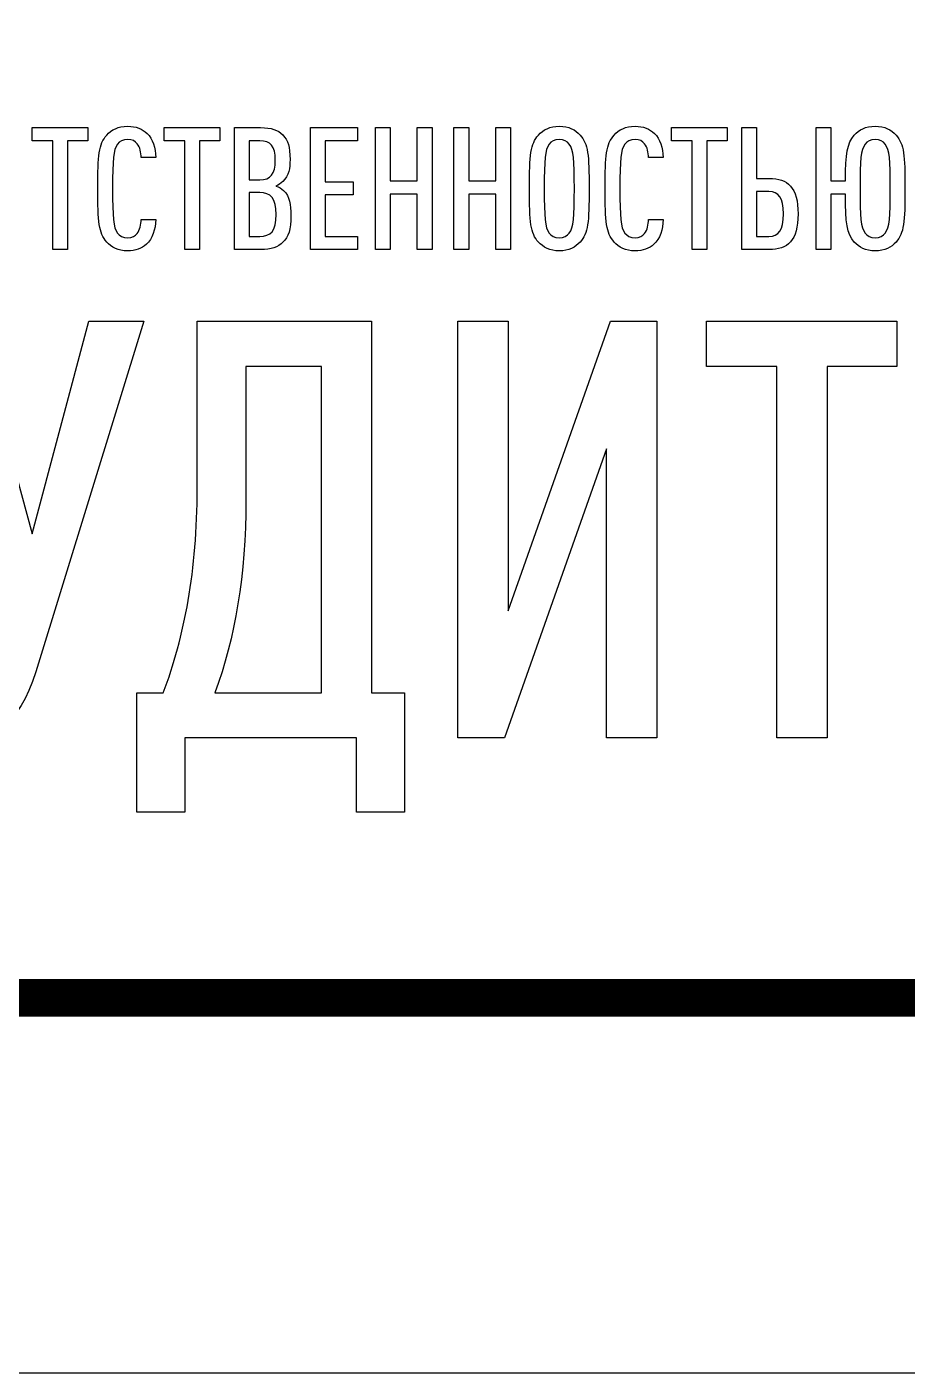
# Model space of a CAD drawing. Header units: millimetres. Extents: x 1601 to 15402, y -324 to 12625.
# Drawn here: x 7584.85 to 7596.57, y 318.24 to 336.17 of the extents above; entities that cross this region are included whole.
import ezdxf

# ---------------------------------------------------------------- set-up
doc = ezdxf.new("R2010")
doc.units = ezdxf.units.MM

# ---------------------------------------------------------------- blocks, each defined once
blk = doc.blocks.new('Лого')
at = {"color": 159}
for points, knots in [([(7.7707, 2.2624), (7.7707, 2.2624), (7.7707, 2.3015), (7.7707, 2.3015), (7.7707, 2.3015), (7.7707, 2.3015), (7.6056, 2.3015), (7.6056, 2.3015), (7.6056, 2.3015), (7.6056, 2.3015), (7.6056, 2.2624), (7.6056, 2.2624), (7.6056, 2.2624), (7.6056, 2.2624), (7.6666, 2.2624), (7.6666, 2.2624), (7.6666, 2.2624), (7.6666, 2.2624), (7.6666, 1.9399), (7.6666, 1.9399), (7.6666, 1.9399), (7.6666, 1.9399), (7.7103, 1.9399), (7.7103, 1.9399), (7.7103, 1.9399), (7.7103, 1.9399), (7.7103, 2.2624), (7.7103, 2.2624), (7.7103, 2.2624), (7.7103, 2.2624), (7.7707, 2.2624), (7.7707, 2.2624)], [0, 0, 0, 0, 0.111111, 0.111111, 0.111111, 0.111111, 0.222222, 0.222222, 0.222222, 0.222222, 0.333333, 0.333333, 0.333333, 0.333333, 0.444444, 0.444444, 0.444444, 0.444444, 0.555556, 0.555556, 0.555556, 0.555556, 0.666667, 0.666667, 0.666667, 0.666667, 0.777778, 0.777778, 0.777778, 0.777778, 1, 1, 1, 1]), ([(7.9719, 2.0293), (7.9719, 2.0293), (7.9287, 2.0293), (7.9287, 2.0293), (7.9287, 2.0293), (7.9282, 2.014), (7.9251, 1.9983), (7.917, 1.9876), (7.917, 1.9876), (7.9114, 1.9805), (7.9023, 1.9749), (7.8886, 1.9749), (7.8886, 1.9749), (7.8743, 1.9749), (7.8647, 1.9805), (7.8586, 1.9886), (7.8586, 1.9886), (7.8459, 2.0059), (7.8439, 2.0349), (7.8439, 2.1207), (7.8439, 2.1207), (7.8439, 2.2065), (7.8459, 2.2355), (7.8586, 2.2528), (7.8586, 2.2528), (7.8647, 2.2609), (7.8743, 2.2665), (7.8886, 2.2665), (7.8886, 2.2665), (7.9023, 2.2665), (7.9114, 2.2609), (7.917, 2.2538), (7.917, 2.2538), (7.9256, 2.2431), (7.9282, 2.2279), (7.9287, 2.2126), (7.9287, 2.2126), (7.9287, 2.2126), (7.9719, 2.2126), (7.9719, 2.2126), (7.9719, 2.2126), (7.9713, 2.2421), (7.9627, 2.268), (7.946, 2.2843), (7.946, 2.2843), (7.9317, 2.298), (7.914, 2.3056), (7.8886, 2.3056), (7.8886, 2.3056), (7.8601, 2.3056), (7.8403, 2.2949), (7.8266, 2.2792), (7.8266, 2.2792), (7.8027, 2.2517), (7.8002, 2.2208), (7.8002, 2.1207), (7.8002, 2.1207), (7.8002, 2.0206), (7.8027, 1.9897), (7.8266, 1.9622), (7.8266, 1.9622), (7.8403, 1.9465), (7.8601, 1.9358), (7.8886, 1.9358), (7.8886, 1.9358), (7.9124, 1.9358), (7.9302, 1.9429), (7.9444, 1.9556), (7.9444, 1.9556), (7.9622, 1.9719), (7.9713, 1.9988), (7.9719, 2.0293)], [0, 0, 0, 0, 0.052632, 0.052632, 0.052632, 0.052632, 0.105263, 0.105263, 0.105263, 0.105263, 0.157895, 0.157895, 0.157895, 0.157895, 0.210526, 0.210526, 0.210526, 0.210526, 0.263158, 0.263158, 0.263158, 0.263158, 0.315789, 0.315789, 0.315789, 0.315789, 0.368421, 0.368421, 0.368421, 0.368421, 0.421053, 0.421053, 0.421053, 0.421053, 0.473684, 0.473684, 0.473684, 0.473684, 0.526316, 0.526316, 0.526316, 0.526316, 0.578947, 0.578947, 0.578947, 0.578947, 0.631579, 0.631579, 0.631579, 0.631579, 0.684211, 0.684211, 0.684211, 0.684211, 0.736842, 0.736842, 0.736842, 0.736842, 0.789474, 0.789474, 0.789474, 0.789474, 0.842105, 0.842105, 0.842105, 0.842105, 0.894737, 0.894737, 0.894737, 0.894737, 1, 1, 1, 1]), ([(8.1618, 2.2624), (8.1618, 2.2624), (8.1618, 2.3015), (8.1618, 2.3015), (8.1618, 2.3015), (8.1618, 2.3015), (7.9967, 2.3015), (7.9967, 2.3015), (7.9967, 2.3015), (7.9967, 2.3015), (7.9967, 2.2624), (7.9967, 2.2624), (7.9967, 2.2624), (7.9967, 2.2624), (8.0577, 2.2624), (8.0577, 2.2624), (8.0577, 2.2624), (8.0577, 2.2624), (8.0577, 1.9399), (8.0577, 1.9399), (8.0577, 1.9399), (8.0577, 1.9399), (8.1014, 1.9399), (8.1014, 1.9399), (8.1014, 1.9399), (8.1014, 1.9399), (8.1014, 2.2624), (8.1014, 2.2624), (8.1014, 2.2624), (8.1014, 2.2624), (8.1618, 2.2624), (8.1618, 2.2624)], [0, 0, 0, 0, 0.111111, 0.111111, 0.111111, 0.111111, 0.222222, 0.222222, 0.222222, 0.222222, 0.333333, 0.333333, 0.333333, 0.333333, 0.444444, 0.444444, 0.444444, 0.444444, 0.555556, 0.555556, 0.555556, 0.555556, 0.666667, 0.666667, 0.666667, 0.666667, 0.777778, 0.777778, 0.777778, 0.777778, 1, 1, 1, 1]), ([(8.3726, 2.0415), (8.3726, 2.0725), (8.3696, 2.0968), (8.3508, 2.1151), (8.3508, 2.1151), (8.3447, 2.1207), (8.3365, 2.1258), (8.3284, 2.1283), (8.3284, 2.1283), (8.3355, 2.1314), (8.3426, 2.1359), (8.3487, 2.142), (8.3487, 2.142), (8.3665, 2.1593), (8.3701, 2.1806), (8.3701, 2.2065), (8.3701, 2.2065), (8.3701, 2.2457), (8.3645, 2.2634), (8.3487, 2.2797), (8.3487, 2.2797), (8.334, 2.2949), (8.3147, 2.3015), (8.2827, 2.3015), (8.2827, 2.3015), (8.2827, 2.3015), (8.205, 2.3015), (8.205, 2.3015), (8.205, 2.3015), (8.205, 2.3015), (8.205, 1.9399), (8.205, 1.9399), (8.205, 1.9399), (8.205, 1.9399), (8.2827, 1.9399), (8.2827, 1.9399), (8.2827, 1.9399), (8.3147, 1.9399), (8.3345, 1.9465), (8.3492, 1.9617), (8.3492, 1.9617), (8.3655, 1.9785), (8.3726, 1.9978), (8.3726, 2.0415)], [0, 0, 0, 0, 0.083333, 0.083333, 0.083333, 0.083333, 0.166667, 0.166667, 0.166667, 0.166667, 0.25, 0.25, 0.25, 0.25, 0.333333, 0.333333, 0.333333, 0.333333, 0.416667, 0.416667, 0.416667, 0.416667, 0.5, 0.5, 0.5, 0.5, 0.583333, 0.583333, 0.583333, 0.583333, 0.666667, 0.666667, 0.666667, 0.666667, 0.75, 0.75, 0.75, 0.75, 0.833333, 0.833333, 0.833333, 0.833333, 1, 1, 1, 1]), ([(8.5702, 1.9399), (8.5702, 1.9399), (8.5702, 1.979), (8.5702, 1.979), (8.5702, 1.979), (8.5702, 1.979), (8.4742, 1.979), (8.4742, 1.979), (8.4742, 1.979), (8.4742, 1.979), (8.4742, 2.1019), (8.4742, 2.1019), (8.4742, 2.1019), (8.4742, 2.1019), (8.557, 2.1019), (8.557, 2.1019), (8.557, 2.1019), (8.557, 2.1019), (8.557, 2.141), (8.557, 2.141), (8.557, 2.141), (8.557, 2.141), (8.4742, 2.141), (8.4742, 2.141), (8.4742, 2.141), (8.4742, 2.141), (8.4742, 2.2624), (8.4742, 2.2624), (8.4742, 2.2624), (8.4742, 2.2624), (8.5702, 2.2624), (8.5702, 2.2624), (8.5702, 2.2624), (8.5702, 2.2624), (8.5702, 2.3015), (8.5702, 2.3015), (8.5702, 2.3015), (8.5702, 2.3015), (8.4305, 2.3015), (8.4305, 2.3015), (8.4305, 2.3015), (8.4305, 2.3015), (8.4305, 1.9399), (8.4305, 1.9399), (8.4305, 1.9399), (8.4305, 1.9399), (8.5702, 1.9399), (8.5702, 1.9399)], [0, 0, 0, 0, 0.076923, 0.076923, 0.076923, 0.076923, 0.153846, 0.153846, 0.153846, 0.153846, 0.230769, 0.230769, 0.230769, 0.230769, 0.307692, 0.307692, 0.307692, 0.307692, 0.384615, 0.384615, 0.384615, 0.384615, 0.461538, 0.461538, 0.461538, 0.461538, 0.538462, 0.538462, 0.538462, 0.538462, 0.615385, 0.615385, 0.615385, 0.615385, 0.692308, 0.692308, 0.692308, 0.692308, 0.769231, 0.769231, 0.769231, 0.769231, 0.846154, 0.846154, 0.846154, 0.846154, 1, 1, 1, 1]), ([(8.7911, 1.9399), (8.7911, 1.9399), (8.7911, 2.3015), (8.7911, 2.3015), (8.7911, 2.3015), (8.7911, 2.3015), (8.7474, 2.3015), (8.7474, 2.3015), (8.7474, 2.3015), (8.7474, 2.3015), (8.7474, 2.1436), (8.7474, 2.1436), (8.7474, 2.1436), (8.7474, 2.1436), (8.6672, 2.1436), (8.6672, 2.1436), (8.6672, 2.1436), (8.6672, 2.1436), (8.6672, 2.3015), (8.6672, 2.3015), (8.6672, 2.3015), (8.6672, 2.3015), (8.6235, 2.3015), (8.6235, 2.3015), (8.6235, 2.3015), (8.6235, 2.3015), (8.6235, 1.9399), (8.6235, 1.9399), (8.6235, 1.9399), (8.6235, 1.9399), (8.6672, 1.9399), (8.6672, 1.9399), (8.6672, 1.9399), (8.6672, 1.9399), (8.6672, 2.1039), (8.6672, 2.1039), (8.6672, 2.1039), (8.6672, 2.1039), (8.7474, 2.1039), (8.7474, 2.1039), (8.7474, 2.1039), (8.7474, 2.1039), (8.7474, 1.9399), (8.7474, 1.9399), (8.7474, 1.9399), (8.7474, 1.9399), (8.7911, 1.9399), (8.7911, 1.9399)], [0, 0, 0, 0, 0.076923, 0.076923, 0.076923, 0.076923, 0.153846, 0.153846, 0.153846, 0.153846, 0.230769, 0.230769, 0.230769, 0.230769, 0.307692, 0.307692, 0.307692, 0.307692, 0.384615, 0.384615, 0.384615, 0.384615, 0.461538, 0.461538, 0.461538, 0.461538, 0.538462, 0.538462, 0.538462, 0.538462, 0.615385, 0.615385, 0.615385, 0.615385, 0.692308, 0.692308, 0.692308, 0.692308, 0.769231, 0.769231, 0.769231, 0.769231, 0.846154, 0.846154, 0.846154, 0.846154, 1, 1, 1, 1]), ([(9.0238, 1.9399), (9.0238, 1.9399), (9.0238, 2.3015), (9.0238, 2.3015), (9.0238, 2.3015), (9.0238, 2.3015), (8.9801, 2.3015), (8.9801, 2.3015), (8.9801, 2.3015), (8.9801, 2.3015), (8.9801, 2.1436), (8.9801, 2.1436), (8.9801, 2.1436), (8.9801, 2.1436), (8.8998, 2.1436), (8.8998, 2.1436), (8.8998, 2.1436), (8.8998, 2.1436), (8.8998, 2.3015), (8.8998, 2.3015), (8.8998, 2.3015), (8.8998, 2.3015), (8.8561, 2.3015), (8.8561, 2.3015), (8.8561, 2.3015), (8.8561, 2.3015), (8.8561, 1.9399), (8.8561, 1.9399), (8.8561, 1.9399), (8.8561, 1.9399), (8.8998, 1.9399), (8.8998, 1.9399), (8.8998, 1.9399), (8.8998, 1.9399), (8.8998, 2.1039), (8.8998, 2.1039), (8.8998, 2.1039), (8.8998, 2.1039), (8.9801, 2.1039), (8.9801, 2.1039), (8.9801, 2.1039), (8.9801, 2.1039), (8.9801, 1.9399), (8.9801, 1.9399), (8.9801, 1.9399), (8.9801, 1.9399), (9.0238, 1.9399), (9.0238, 1.9399)], [0, 0, 0, 0, 0.076923, 0.076923, 0.076923, 0.076923, 0.153846, 0.153846, 0.153846, 0.153846, 0.230769, 0.230769, 0.230769, 0.230769, 0.307692, 0.307692, 0.307692, 0.307692, 0.384615, 0.384615, 0.384615, 0.384615, 0.461538, 0.461538, 0.461538, 0.461538, 0.538462, 0.538462, 0.538462, 0.538462, 0.615385, 0.615385, 0.615385, 0.615385, 0.692308, 0.692308, 0.692308, 0.692308, 0.769231, 0.769231, 0.769231, 0.769231, 0.846154, 0.846154, 0.846154, 0.846154, 1, 1, 1, 1]), ([(9.2569, 2.1207), (9.2569, 2.2208), (9.2538, 2.2533), (9.2305, 2.2792), (9.2305, 2.2792), (9.2163, 2.2949), (9.197, 2.3056), (9.1685, 2.3056), (9.1685, 2.3056), (9.1401, 2.3056), (9.1208, 2.2949), (9.1065, 2.2792), (9.1065, 2.2792), (9.0832, 2.2533), (9.0801, 2.2208), (9.0801, 2.1207), (9.0801, 2.1207), (9.0801, 2.0206), (9.0832, 1.9881), (9.1065, 1.9622), (9.1065, 1.9622), (9.1208, 1.9465), (9.1401, 1.9358), (9.1685, 1.9358), (9.1685, 1.9358), (9.197, 1.9358), (9.2163, 1.9465), (9.2305, 1.9622), (9.2305, 1.9622), (9.2538, 1.9881), (9.2569, 2.0206), (9.2569, 2.1207)], [0, 0, 0, 0, 0.111111, 0.111111, 0.111111, 0.111111, 0.222222, 0.222222, 0.222222, 0.222222, 0.333333, 0.333333, 0.333333, 0.333333, 0.444444, 0.444444, 0.444444, 0.444444, 0.555556, 0.555556, 0.555556, 0.555556, 0.666667, 0.666667, 0.666667, 0.666667, 0.777778, 0.777778, 0.777778, 0.777778, 1, 1, 1, 1]), ([(9.4763, 2.0293), (9.4763, 2.0293), (9.4331, 2.0293), (9.4331, 2.0293), (9.4331, 2.0293), (9.4326, 2.014), (9.4296, 1.9983), (9.4215, 1.9876), (9.4215, 1.9876), (9.4159, 1.9805), (9.4067, 1.9749), (9.393, 1.9749), (9.393, 1.9749), (9.3788, 1.9749), (9.3691, 1.9805), (9.363, 1.9886), (9.363, 1.9886), (9.3504, 2.0059), (9.3483, 2.0349), (9.3483, 2.1207), (9.3483, 2.1207), (9.3483, 2.2065), (9.3504, 2.2355), (9.363, 2.2528), (9.363, 2.2528), (9.3691, 2.2609), (9.3788, 2.2665), (9.393, 2.2665), (9.393, 2.2665), (9.4067, 2.2665), (9.4159, 2.2609), (9.4215, 2.2538), (9.4215, 2.2538), (9.4301, 2.2431), (9.4326, 2.2279), (9.4331, 2.2126), (9.4331, 2.2126), (9.4331, 2.2126), (9.4763, 2.2126), (9.4763, 2.2126), (9.4763, 2.2126), (9.4758, 2.2421), (9.4672, 2.268), (9.4504, 2.2843), (9.4504, 2.2843), (9.4362, 2.298), (9.4184, 2.3056), (9.393, 2.3056), (9.393, 2.3056), (9.3646, 2.3056), (9.3448, 2.2949), (9.331, 2.2792), (9.331, 2.2792), (9.3072, 2.2517), (9.3046, 2.2208), (9.3046, 2.1207), (9.3046, 2.1207), (9.3046, 2.0206), (9.3072, 1.9897), (9.331, 1.9622), (9.331, 1.9622), (9.3448, 1.9465), (9.3646, 1.9358), (9.393, 1.9358), (9.393, 1.9358), (9.4169, 1.9358), (9.4347, 1.9429), (9.4489, 1.9556), (9.4489, 1.9556), (9.4667, 1.9719), (9.4758, 1.9988), (9.4763, 2.0293)], [0, 0, 0, 0, 0.052632, 0.052632, 0.052632, 0.052632, 0.105263, 0.105263, 0.105263, 0.105263, 0.157895, 0.157895, 0.157895, 0.157895, 0.210526, 0.210526, 0.210526, 0.210526, 0.263158, 0.263158, 0.263158, 0.263158, 0.315789, 0.315789, 0.315789, 0.315789, 0.368421, 0.368421, 0.368421, 0.368421, 0.421053, 0.421053, 0.421053, 0.421053, 0.473684, 0.473684, 0.473684, 0.473684, 0.526316, 0.526316, 0.526316, 0.526316, 0.578947, 0.578947, 0.578947, 0.578947, 0.631579, 0.631579, 0.631579, 0.631579, 0.684211, 0.684211, 0.684211, 0.684211, 0.736842, 0.736842, 0.736842, 0.736842, 0.789474, 0.789474, 0.789474, 0.789474, 0.842105, 0.842105, 0.842105, 0.842105, 0.894737, 0.894737, 0.894737, 0.894737, 1, 1, 1, 1]), ([(9.6663, 2.2624), (9.6663, 2.2624), (9.6663, 2.3015), (9.6663, 2.3015), (9.6663, 2.3015), (9.6663, 2.3015), (9.5012, 2.3015), (9.5012, 2.3015), (9.5012, 2.3015), (9.5012, 2.3015), (9.5012, 2.2624), (9.5012, 2.2624), (9.5012, 2.2624), (9.5012, 2.2624), (9.5622, 2.2624), (9.5622, 2.2624), (9.5622, 2.2624), (9.5622, 2.2624), (9.5622, 1.9399), (9.5622, 1.9399), (9.5622, 1.9399), (9.5622, 1.9399), (9.6058, 1.9399), (9.6058, 1.9399), (9.6058, 1.9399), (9.6058, 1.9399), (9.6058, 2.2624), (9.6058, 2.2624), (9.6058, 2.2624), (9.6058, 2.2624), (9.6663, 2.2624), (9.6663, 2.2624)], [0, 0, 0, 0, 0.111111, 0.111111, 0.111111, 0.111111, 0.222222, 0.222222, 0.222222, 0.222222, 0.333333, 0.333333, 0.333333, 0.333333, 0.444444, 0.444444, 0.444444, 0.444444, 0.555556, 0.555556, 0.555556, 0.555556, 0.666667, 0.666667, 0.666667, 0.666667, 0.777778, 0.777778, 0.777778, 0.777778, 1, 1, 1, 1]), ([(9.8766, 2.0455), (9.8766, 2.1253), (9.8456, 2.1507), (9.7907, 2.1507), (9.7907, 2.1507), (9.7907, 2.1507), (9.7531, 2.1507), (9.7531, 2.1507), (9.7531, 2.1507), (9.7531, 2.1507), (9.7531, 2.3015), (9.7531, 2.3015), (9.7531, 2.3015), (9.7531, 2.3015), (9.7095, 2.3015), (9.7095, 2.3015), (9.7095, 2.3015), (9.7095, 2.3015), (9.7095, 1.9399), (9.7095, 1.9399), (9.7095, 1.9399), (9.7095, 1.9399), (9.7907, 1.9399), (9.7907, 1.9399), (9.7907, 1.9399), (9.8451, 1.9399), (9.8766, 1.9658), (9.8766, 2.0455)], [0, 0, 0, 0, 0.125, 0.125, 0.125, 0.125, 0.25, 0.25, 0.25, 0.25, 0.375, 0.375, 0.375, 0.375, 0.5, 0.5, 0.5, 0.5, 0.625, 0.625, 0.625, 0.625, 0.75, 0.75, 0.75, 0.75, 1, 1, 1, 1]), ([(9.9741, 1.9399), (9.9741, 1.9399), (9.9741, 2.1039), (9.9741, 2.1039), (9.9741, 2.1039), (9.9741, 2.1039), (10.0167, 2.1039), (10.0167, 2.1039), (10.0167, 2.1039), (10.0173, 2.0171), (10.0213, 1.9876), (10.0432, 1.9622), (10.0432, 1.9622), (10.0569, 1.9465), (10.0767, 1.9358), (10.1051, 1.9358), (10.1051, 1.9358), (10.1336, 1.9358), (10.1529, 1.946), (10.1671, 1.9622), (10.1671, 1.9622), (10.1905, 1.9892), (10.1935, 2.0206), (10.1935, 2.1207), (10.1935, 2.1207), (10.1935, 2.2208), (10.191, 2.2512), (10.1671, 2.2792), (10.1671, 2.2792), (10.1534, 2.2949), (10.1336, 2.3056), (10.1051, 2.3056), (10.1051, 2.3056), (10.0767, 2.3056), (10.0569, 2.2949), (10.0432, 2.2792), (10.0432, 2.2792), (10.0218, 2.2543), (10.0173, 2.2253), (10.0167, 2.1436), (10.0167, 2.1436), (10.0167, 2.1436), (9.9741, 2.1436), (9.9741, 2.1436), (9.9741, 2.1436), (9.9741, 2.1436), (9.9741, 2.3015), (9.9741, 2.3015), (9.9741, 2.3015), (9.9741, 2.3015), (9.9304, 2.3015), (9.9304, 2.3015), (9.9304, 2.3015), (9.9304, 2.3015), (9.9304, 1.9399), (9.9304, 1.9399), (9.9304, 1.9399), (9.9304, 1.9399), (9.9741, 1.9399), (9.9741, 1.9399)], [0, 0, 0, 0, 0.0625, 0.0625, 0.0625, 0.0625, 0.125, 0.125, 0.125, 0.125, 0.1875, 0.1875, 0.1875, 0.1875, 0.25, 0.25, 0.25, 0.25, 0.3125, 0.3125, 0.3125, 0.3125, 0.375, 0.375, 0.375, 0.375, 0.4375, 0.4375, 0.4375, 0.4375, 0.5, 0.5, 0.5, 0.5, 0.5625, 0.5625, 0.5625, 0.5625, 0.625, 0.625, 0.625, 0.625, 0.6875, 0.6875, 0.6875, 0.6875, 0.75, 0.75, 0.75, 0.75, 0.8125, 0.8125, 0.8125, 0.8125, 0.875, 0.875, 0.875, 0.875, 1, 1, 1, 1]), ([(8.3264, 2.2045), (8.3264, 2.1634), (8.3117, 2.1466), (8.2807, 2.1466), (8.2807, 2.1466), (8.2807, 2.1466), (8.2487, 2.1466), (8.2487, 2.1466), (8.2487, 2.1466), (8.2487, 2.1466), (8.2487, 2.2624), (8.2487, 2.2624), (8.2487, 2.2624), (8.2487, 2.2624), (8.2807, 2.2624), (8.2807, 2.2624), (8.2807, 2.2624), (8.3122, 2.2624), (8.3264, 2.2482), (8.3264, 2.2045)], [0, 0, 0, 0, 0.166667, 0.166667, 0.166667, 0.166667, 0.333333, 0.333333, 0.333333, 0.333333, 0.5, 0.5, 0.5, 0.5, 0.666667, 0.666667, 0.666667, 0.666667, 1, 1, 1, 1]), ([(9.2132, 2.1207), (9.2132, 2.0349), (9.2107, 2.0059), (9.198, 1.9886), (9.198, 1.9886), (9.1919, 1.9805), (9.1827, 1.9749), (9.1685, 1.9749), (9.1685, 1.9749), (9.1543, 1.9749), (9.1446, 1.9805), (9.1385, 1.9886), (9.1385, 1.9886), (9.1259, 2.0059), (9.1238, 2.0349), (9.1238, 2.1207), (9.1238, 2.1207), (9.1238, 2.2065), (9.1259, 2.2355), (9.1385, 2.2528), (9.1385, 2.2528), (9.1446, 2.2609), (9.1543, 2.2665), (9.1685, 2.2665), (9.1685, 2.2665), (9.1827, 2.2665), (9.1919, 2.2609), (9.198, 2.2528), (9.198, 2.2528), (9.2107, 2.2355), (9.2132, 2.2065), (9.2132, 2.1207)], [0, 0, 0, 0, 0.111111, 0.111111, 0.111111, 0.111111, 0.222222, 0.222222, 0.222222, 0.222222, 0.333333, 0.333333, 0.333333, 0.333333, 0.444444, 0.444444, 0.444444, 0.444444, 0.555556, 0.555556, 0.555556, 0.555556, 0.666667, 0.666667, 0.666667, 0.666667, 0.777778, 0.777778, 0.777778, 0.777778, 1, 1, 1, 1]), ([(10.1498, 2.1207), (10.1498, 2.0349), (10.1478, 2.0059), (10.1346, 1.9886), (10.1346, 1.9886), (10.1285, 1.9805), (10.1193, 1.9749), (10.1051, 1.9749), (10.1051, 1.9749), (10.0909, 1.9749), (10.0818, 1.9805), (10.0757, 1.9886), (10.0757, 1.9886), (10.0625, 2.0059), (10.0604, 2.0349), (10.0604, 2.1207), (10.0604, 2.1207), (10.0604, 2.2065), (10.0625, 2.2355), (10.0757, 2.2528), (10.0757, 2.2528), (10.0818, 2.2609), (10.0909, 2.2665), (10.1051, 2.2665), (10.1051, 2.2665), (10.1193, 2.2665), (10.1285, 2.2609), (10.1346, 2.2528), (10.1346, 2.2528), (10.1478, 2.2355), (10.1498, 2.2065), (10.1498, 2.1207)], [0, 0, 0, 0, 0.111111, 0.111111, 0.111111, 0.111111, 0.222222, 0.222222, 0.222222, 0.222222, 0.333333, 0.333333, 0.333333, 0.333333, 0.444444, 0.444444, 0.444444, 0.444444, 0.555556, 0.555556, 0.555556, 0.555556, 0.666667, 0.666667, 0.666667, 0.666667, 0.777778, 0.777778, 0.777778, 0.777778, 1, 1, 1, 1]), ([(8.3289, 2.044), (8.3289, 1.9942), (8.3132, 1.979), (8.2802, 1.979), (8.2802, 1.979), (8.2802, 1.979), (8.2487, 1.979), (8.2487, 1.979), (8.2487, 1.979), (8.2487, 1.979), (8.2487, 2.109), (8.2487, 2.109), (8.2487, 2.109), (8.2487, 2.109), (8.2802, 2.109), (8.2802, 2.109), (8.2802, 2.109), (8.3127, 2.109), (8.3289, 2.0907), (8.3289, 2.044)], [0, 0, 0, 0, 0.166667, 0.166667, 0.166667, 0.166667, 0.333333, 0.333333, 0.333333, 0.333333, 0.5, 0.5, 0.5, 0.5, 0.666667, 0.666667, 0.666667, 0.666667, 1, 1, 1, 1]), ([(9.8329, 2.0455), (9.8329, 1.9968), (9.8187, 1.979), (9.7902, 1.979), (9.7902, 1.979), (9.7902, 1.979), (9.7531, 1.979), (9.7531, 1.979), (9.7531, 1.979), (9.7531, 1.979), (9.7531, 2.1116), (9.7531, 2.1116), (9.7531, 2.1116), (9.7531, 2.1116), (9.7902, 2.1116), (9.7902, 2.1116), (9.7902, 2.1116), (9.8187, 2.1116), (9.8329, 2.0938), (9.8329, 2.0455)], [0, 0, 0, 0, 0.166667, 0.166667, 0.166667, 0.166667, 0.333333, 0.333333, 0.333333, 0.333333, 0.5, 0.5, 0.5, 0.5, 0.666667, 0.666667, 0.666667, 0.666667, 1, 1, 1, 1]), ([(7.937, 1.7272), (7.937, 1.7272), (7.7738, 1.7272), (7.7738, 1.7272), (7.7738, 1.7272), (7.7738, 1.7272), (7.6055, 1.0971), (7.6055, 1.0971), (7.6055, 1.0971), (7.6055, 1.0971), (7.4337, 1.7272), (7.4337, 1.7272), (7.4337, 1.7272), (7.4337, 1.7272), (7.2705, 1.7272), (7.2705, 1.7272), (7.2705, 1.7272), (7.2705, 1.7272), (7.5343, 0.8906), (7.5343, 0.8906), (7.5343, 0.8906), (7.5343, 0.8906), (7.4944, 0.7535), (7.4944, 0.7535), (7.4944, 0.7535), (7.4649, 0.6511), (7.4267, 0.6251), (7.326, 0.6251), (7.326, 0.6251), (7.326, 0.6251), (7.326, 0.4914), (7.326, 0.4914), (7.326, 0.4914), (7.4961, 0.4914), (7.5656, 0.5244), (7.6159, 0.6875), (7.6159, 0.6875), (7.6159, 0.6875), (7.937, 1.7272), (7.937, 1.7272)], [0, 0, 0, 0, 0.090909, 0.090909, 0.090909, 0.090909, 0.181818, 0.181818, 0.181818, 0.181818, 0.272727, 0.272727, 0.272727, 0.272727, 0.363636, 0.363636, 0.363636, 0.363636, 0.454545, 0.454545, 0.454545, 0.454545, 0.545455, 0.545455, 0.545455, 0.545455, 0.636364, 0.636364, 0.636364, 0.636364, 0.727273, 0.727273, 0.727273, 0.727273, 0.818182, 0.818182, 0.818182, 0.818182, 1, 1, 1, 1]), ([(8.7093, 0.271), (8.7093, 0.271), (8.7093, 0.6251), (8.7093, 0.6251), (8.7093, 0.6251), (8.7093, 0.6251), (8.6121, 0.6251), (8.6121, 0.6251), (8.6121, 0.6251), (8.6121, 0.6251), (8.6121, 1.7272), (8.6121, 1.7272), (8.6121, 1.7272), (8.6121, 1.7272), (8.0949, 1.7272), (8.0949, 1.7272), (8.0949, 1.7272), (8.0949, 1.7272), (8.0949, 1.2308), (8.0949, 1.2308), (8.0949, 1.2308), (8.0949, 0.9878), (8.0567, 0.7917), (7.9943, 0.6251), (7.9943, 0.6251), (7.9943, 0.6251), (7.9162, 0.6251), (7.9162, 0.6251), (7.9162, 0.6251), (7.9162, 0.6251), (7.9162, 0.271), (7.9162, 0.271), (7.9162, 0.271), (7.9162, 0.271), (8.0585, 0.271), (8.0585, 0.271), (8.0585, 0.271), (8.0585, 0.271), (8.0585, 0.4914), (8.0585, 0.4914), (8.0585, 0.4914), (8.0585, 0.4914), (8.567, 0.4914), (8.567, 0.4914), (8.567, 0.4914), (8.567, 0.4914), (8.567, 0.271), (8.567, 0.271), (8.567, 0.271), (8.567, 0.271), (8.7093, 0.271), (8.7093, 0.271)], [0, 0, 0, 0, 0.071429, 0.071429, 0.071429, 0.071429, 0.142857, 0.142857, 0.142857, 0.142857, 0.214286, 0.214286, 0.214286, 0.214286, 0.285714, 0.285714, 0.285714, 0.285714, 0.357143, 0.357143, 0.357143, 0.357143, 0.428571, 0.428571, 0.428571, 0.428571, 0.5, 0.5, 0.5, 0.5, 0.571429, 0.571429, 0.571429, 0.571429, 0.642857, 0.642857, 0.642857, 0.642857, 0.714286, 0.714286, 0.714286, 0.714286, 0.785714, 0.785714, 0.785714, 0.785714, 0.857143, 0.857143, 0.857143, 0.857143, 1, 1, 1, 1]), ([(9.4574, 0.4914), (9.4574, 0.4914), (9.4574, 1.7272), (9.4574, 1.7272), (9.4574, 1.7272), (9.4574, 1.7272), (9.3202, 1.7272), (9.3202, 1.7272), (9.3202, 1.7272), (9.3202, 1.7272), (9.0165, 0.8681), (9.0165, 0.8681), (9.0165, 0.8681), (9.0165, 0.8681), (9.0165, 1.7272), (9.0165, 1.7272), (9.0165, 1.7272), (9.0165, 1.7272), (8.8673, 1.7272), (8.8673, 1.7272), (8.8673, 1.7272), (8.8673, 1.7272), (8.8673, 0.4914), (8.8673, 0.4914), (8.8673, 0.4914), (8.8673, 0.4914), (9.0061, 0.4914), (9.0061, 0.4914), (9.0061, 0.4914), (9.0061, 0.4914), (9.3081, 1.3488), (9.3081, 1.3488), (9.3081, 1.3488), (9.3081, 1.3488), (9.3081, 0.4914), (9.3081, 0.4914), (9.3081, 0.4914), (9.3081, 0.4914), (9.4574, 0.4914), (9.4574, 0.4914)], [0, 0, 0, 0, 0.090909, 0.090909, 0.090909, 0.090909, 0.181818, 0.181818, 0.181818, 0.181818, 0.272727, 0.272727, 0.272727, 0.272727, 0.363636, 0.363636, 0.363636, 0.363636, 0.454545, 0.454545, 0.454545, 0.454545, 0.545455, 0.545455, 0.545455, 0.545455, 0.636364, 0.636364, 0.636364, 0.636364, 0.727273, 0.727273, 0.727273, 0.727273, 0.818182, 0.818182, 0.818182, 0.818182, 1, 1, 1, 1]), ([(10.169, 1.5935), (10.169, 1.5935), (10.169, 1.7272), (10.169, 1.7272), (10.169, 1.7272), (10.169, 1.7272), (9.6049, 1.7272), (9.6049, 1.7272), (9.6049, 1.7272), (9.6049, 1.7272), (9.6049, 1.5935), (9.6049, 1.5935), (9.6049, 1.5935), (9.6049, 1.5935), (9.8132, 1.5935), (9.8132, 1.5935), (9.8132, 1.5935), (9.8132, 1.5935), (9.8132, 0.4914), (9.8132, 0.4914), (9.8132, 0.4914), (9.8132, 0.4914), (9.9624, 0.4914), (9.9624, 0.4914), (9.9624, 0.4914), (9.9624, 0.4914), (9.9624, 1.5935), (9.9624, 1.5935), (9.9624, 1.5935), (9.9624, 1.5935), (10.169, 1.5935), (10.169, 1.5935)], [0, 0, 0, 0, 0.111111, 0.111111, 0.111111, 0.111111, 0.222222, 0.222222, 0.222222, 0.222222, 0.333333, 0.333333, 0.333333, 0.333333, 0.444444, 0.444444, 0.444444, 0.444444, 0.555556, 0.555556, 0.555556, 0.555556, 0.666667, 0.666667, 0.666667, 0.666667, 0.777778, 0.777778, 0.777778, 0.777778, 1, 1, 1, 1]), ([(8.4629, 0.6251), (8.4629, 0.6251), (8.147, 0.6251), (8.147, 0.6251), (8.147, 0.6251), (8.2077, 0.7882), (8.239, 0.9739), (8.239, 1.1978), (8.239, 1.1978), (8.239, 1.1978), (8.239, 1.5935), (8.239, 1.5935), (8.239, 1.5935), (8.239, 1.5935), (8.4629, 1.5935), (8.4629, 1.5935), (8.4629, 1.5935), (8.4629, 1.5935), (8.4629, 0.6251), (8.4629, 0.6251)], [0, 0, 0, 0, 0.166667, 0.166667, 0.166667, 0.166667, 0.333333, 0.333333, 0.333333, 0.333333, 0.5, 0.5, 0.5, 0.5, 0.666667, 0.666667, 0.666667, 0.666667, 1, 1, 1, 1])]:
    blk.add_open_spline(points, degree=3, knots=knots, dxfattribs=at)

msp = doc.modelspace()

# ---------------------------------------------------------------- linework, layer by layer
msp.add_line((15402.2532, 318.2356), (5591.2496, 318.2356))
msp.add_lwpolyline([(7182.3177, 615.2356), (7602.3177, 615.2356), (7602.3177, 318.2356), (7182.3177, 318.2356)], close=True)
at = {"const_width": 0.5}
msp.add_lwpolyline([(7202.3177, 610.2356), (7597.3177, 610.2356), (7597.3177, 323.2356), (7202.3177, 323.2356)], close=True, dxfattribs=at)

# ---------------------------------------------------------------- block references
at = {"xscale": 4.492609629394886, "yscale": 4.492609629394886, "zscale": 4.492609629394886}
msp.add_blockref('Лого', (7550.7513, 324.4908), dxfattribs=at)

doc.saveas('drawing.dxf')
